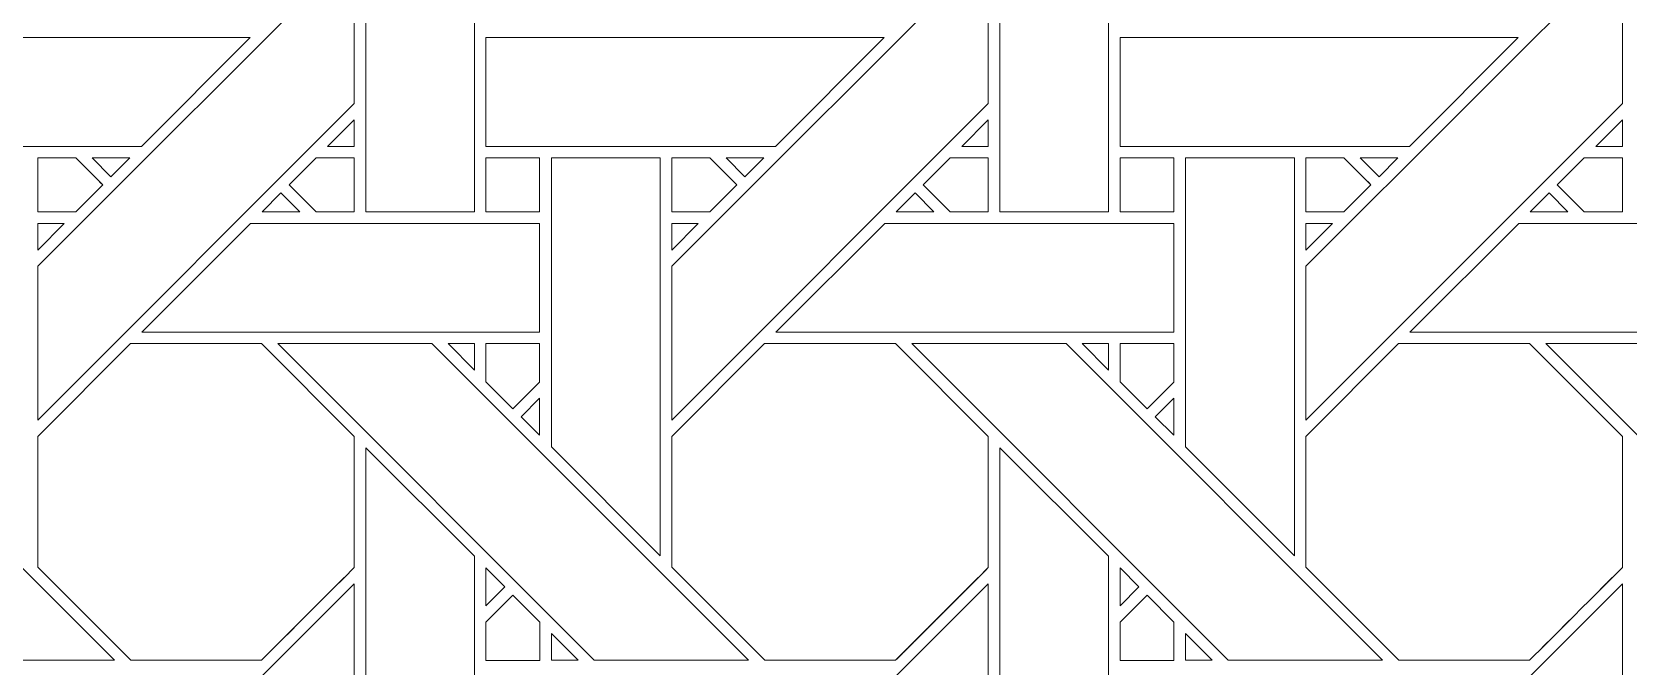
# Model space of a CAD drawing. Header units: inches. Extents: x 3.4 to 21.4, y 0.1 to 18.1.
# Drawn here: x 14.509 to 16.898, y 11.221 to 12.17 of the extents above; entities that cross this region are included whole.
import ezdxf

# ---------------------------------------------------------------- set-up
doc = ezdxf.new("R2010")
doc.units = ezdxf.units.IN
doc.header["$MEASUREMENT"] = 0
doc.layers.add('Design', color=7, linetype='Continuous', lineweight=0)

msp = doc.modelspace()

# ---------------------------------------------------------------- linework, layer by layer
at = {"layer": 'Design'}
for points, knots in [([(3.3829, 18.0948), (3.3829, 18.0948), (3.3829, 0.0948), (3.3829, 0.0948), (3.3829, 0.0948), (21.3829, 0.0948), (21.3829, 0.0948), (21.3829, 0.0948), (21.3829, 18.0948), (21.3829, 18.0948), (21.3829, 18.0948), (3.3829, 18.0948), (3.3829, 18.0948)], [0, 0, 0, 0, 1, 1, 1, 2, 2, 2, 3, 3, 3, 4, 4, 4, 4]), ([(4.2402, 17.2374), (4.2402, 17.2374), (4.2402, 0.9521), (4.2402, 0.9521), (4.2402, 0.9521), (20.5255, 0.9521), (20.5255, 0.9521), (20.5255, 0.9521), (20.5255, 17.2374), (20.5255, 17.2374), (20.5255, 17.2374), (4.2402, 17.2374), (4.2402, 17.2374)], [0, 0, 0, 0, 1, 1, 1, 2, 2, 2, 3, 3, 3, 4, 4, 4, 4]), ([(15.0087, 11.9006), (15.0087, 11.9006), (15.0087, 12.4964), (15.0087, 12.4964), (15.0087, 12.4964), (15.1714, 12.3343), (15.1714, 12.3343), (15.1714, 12.3343), (15.1714, 11.9006), (15.1714, 11.9006), (15.1714, 11.9006), (15.0087, 11.9006), (15.0087, 11.9006)], [0, 0, 0, 0, 1, 1, 1, 2, 2, 2, 3, 3, 3, 4, 4, 4, 4]), ([(15.9574, 11.9006), (15.9574, 11.9006), (15.9574, 12.4964), (15.9574, 12.4964), (15.9574, 12.4964), (16.1201, 12.3343), (16.1201, 12.3343), (16.1201, 12.3343), (16.1201, 11.9006), (16.1201, 11.9006), (16.1201, 11.9006), (15.9574, 11.9006), (15.9574, 11.9006)], [0, 0, 0, 0, 1, 1, 1, 2, 2, 2, 3, 3, 3, 4, 4, 4, 4]), ([(14.9915, 12.0628), (14.9915, 12.0628), (14.5179, 11.5892), (14.5179, 11.5892), (14.5179, 11.5892), (14.5179, 11.8193), (14.5179, 11.8193), (14.5179, 11.8193), (14.9915, 12.2929), (14.9915, 12.2929), (14.9915, 12.2929), (14.9915, 12.0628), (14.9915, 12.0628)], [0, 0, 0, 0, 1, 1, 1, 2, 2, 2, 3, 3, 3, 4, 4, 4, 4]), ([(15.4666, 11.5892), (15.4666, 11.5892), (15.4666, 11.8193), (15.4666, 11.8193), (15.4666, 11.8193), (15.9403, 12.2929), (15.9403, 12.2929), (15.9403, 12.2929), (15.9403, 12.0628), (15.9403, 12.0628), (15.9403, 12.0628), (15.4666, 11.5892), (15.4666, 11.5892)], [0, 0, 0, 0, 1, 1, 1, 2, 2, 2, 3, 3, 3, 4, 4, 4, 4]), ([(16.889, 12.0628), (16.889, 12.0628), (16.4153, 11.5892), (16.4153, 11.5892), (16.4153, 11.5892), (16.4153, 11.8193), (16.4153, 11.8193), (16.4153, 11.8193), (16.889, 12.2929), (16.889, 12.2929), (16.889, 12.2929), (16.889, 12.0628), (16.889, 12.0628)], [0, 0, 0, 0, 1, 1, 1, 2, 2, 2, 3, 3, 3, 4, 4, 4, 4]), ([(14.8357, 12.1613), (14.8357, 12.1613), (14.673, 11.9986), (14.673, 11.9986), (14.673, 11.9986), (14.24, 11.9986), (14.24, 11.9986), (14.24, 11.9986), (14.24, 12.1613), (14.24, 12.1613), (14.24, 12.1613), (14.8357, 12.1613), (14.8357, 12.1613)], [0, 0, 0, 0, 1, 1, 1, 2, 2, 2, 3, 3, 3, 4, 4, 4, 4]), ([(15.6217, 11.9986), (15.6217, 11.9986), (15.1887, 11.9986), (15.1887, 11.9986), (15.1887, 11.9986), (15.1887, 12.1613), (15.1887, 12.1613), (15.1887, 12.1613), (15.7844, 12.1613), (15.7844, 12.1613), (15.7844, 12.1613), (15.6217, 11.9986), (15.6217, 11.9986)], [0, 0, 0, 0, 1, 1, 1, 2, 2, 2, 3, 3, 3, 4, 4, 4, 4]), ([(16.5704, 11.9986), (16.5704, 11.9986), (16.1375, 11.9986), (16.1375, 11.9986), (16.1375, 11.9986), (16.1375, 12.1613), (16.1375, 12.1613), (16.1375, 12.1613), (16.7332, 12.1613), (16.7332, 12.1613), (16.7332, 12.1613), (16.5704, 11.9986), (16.5704, 11.9986)], [0, 0, 0, 0, 1, 1, 1, 2, 2, 2, 3, 3, 3, 4, 4, 4, 4]), ([(14.9517, 11.9987), (14.9517, 11.9987), (14.9915, 12.0384), (14.9915, 12.0384), (14.9915, 12.0384), (14.9915, 11.9987), (14.9915, 11.9987), (14.9915, 11.9987), (14.9517, 11.9987), (14.9517, 11.9987)], [0, 0, 0, 0, 1, 1, 1, 2, 2, 2, 3, 3, 3, 3]), ([(15.9403, 12.0384), (15.9403, 12.0384), (15.9403, 11.9987), (15.9403, 11.9987), (15.9403, 11.9987), (15.9005, 11.9987), (15.9005, 11.9987), (15.9005, 11.9987), (15.9403, 12.0384), (15.9403, 12.0384)], [0, 0, 0, 0, 1, 1, 1, 2, 2, 2, 3, 3, 3, 3]), ([(16.889, 12.0384), (16.889, 12.0384), (16.889, 11.9987), (16.889, 11.9987), (16.889, 11.9987), (16.8492, 11.9987), (16.8492, 11.9987), (16.8492, 11.9987), (16.889, 12.0384), (16.889, 12.0384)], [0, 0, 0, 0, 1, 1, 1, 2, 2, 2, 3, 3, 3, 3]), ([(14.5749, 11.9814), (14.5801, 11.9763), (14.6108, 11.9455), (14.6153, 11.9411), (14.6153, 11.9411), (14.5748, 11.9006), (14.5748, 11.9006), (14.5748, 11.9006), (14.5179, 11.9006), (14.5179, 11.9006), (14.5179, 11.9006), (14.5179, 11.9814), (14.5179, 11.9814), (14.5179, 11.9814), (14.5749, 11.9814), (14.5749, 11.9814)], [0, 0, 0, 0, 1, 1, 1, 2, 2, 2, 3, 3, 3, 4, 4, 4, 5, 5, 5, 5]), ([(14.6153, 11.9411), (14.6153, 11.9411), (14.5748, 11.9006), (14.5748, 11.9006), (14.5748, 11.9006), (14.5179, 11.9006), (14.5179, 11.9006), (14.5179, 11.9006), (14.5179, 11.9814), (14.5179, 11.9814), (14.5179, 11.9814), (14.5749, 11.9814), (14.5749, 11.9814), (14.5802, 11.9762), (14.611, 11.9453), (14.6153, 11.9411)], [0, 0, 0, 0, 1, 1, 1, 2, 2, 2, 3, 3, 3, 4, 4, 4, 5, 5, 5, 5]), ([(14.5993, 11.9814), (14.5993, 11.9814), (14.6558, 11.9814), (14.6558, 11.9814), (14.6558, 11.9814), (14.6275, 11.9532), (14.6275, 11.9532), (14.6275, 11.9532), (14.5993, 11.9814), (14.5993, 11.9814)], [0, 0, 0, 0, 1, 1, 1, 2, 2, 2, 3, 3, 3, 3]), ([(14.9344, 11.9006), (14.9344, 11.9006), (14.8941, 11.941), (14.8941, 11.941), (14.8941, 11.941), (14.9345, 11.9814), (14.9345, 11.9814), (14.9345, 11.9814), (14.9915, 11.9814), (14.9915, 11.9814), (14.9915, 11.9814), (14.9915, 11.9006), (14.9915, 11.9006), (14.9915, 11.9006), (14.9344, 11.9006), (14.9344, 11.9006)], [0, 0, 0, 0, 1, 1, 1, 2, 2, 2, 3, 3, 3, 4, 4, 4, 5, 5, 5, 5]), ([(14.9915, 11.9006), (14.9915, 11.9006), (14.9344, 11.9006), (14.9344, 11.9006), (14.9344, 11.9006), (14.8941, 11.941), (14.8941, 11.941), (14.8941, 11.941), (14.9345, 11.9814), (14.9345, 11.9814), (14.9345, 11.9814), (14.9915, 11.9814), (14.9915, 11.9814), (14.9915, 11.9814), (14.9915, 11.9006), (14.9915, 11.9006)], [0, 0, 0, 0, 1, 1, 1, 2, 2, 2, 3, 3, 3, 4, 4, 4, 5, 5, 5, 5]), ([(15.1887, 11.9814), (15.1887, 11.9814), (15.269, 11.9814), (15.269, 11.9814), (15.269, 11.9814), (15.269, 11.9006), (15.269, 11.9006), (15.269, 11.9006), (15.1887, 11.9006), (15.1887, 11.9006), (15.1887, 11.9006), (15.1887, 11.9814), (15.1887, 11.9814)], [0, 0, 0, 0, 1, 1, 1, 2, 2, 2, 3, 3, 3, 4, 4, 4, 4]), ([(15.269, 11.9006), (15.269, 11.9006), (15.1887, 11.9006), (15.1887, 11.9006), (15.1887, 11.9006), (15.1887, 11.9814), (15.1887, 11.9814), (15.1887, 11.9814), (15.269, 11.9814), (15.269, 11.9814), (15.269, 11.9814), (15.269, 11.9006), (15.269, 11.9006)], [0, 0, 0, 0, 1, 1, 1, 2, 2, 2, 3, 3, 3, 4, 4, 4, 4]), ([(15.2865, 11.5492), (15.2865, 11.5492), (15.2865, 11.9814), (15.2865, 11.9814), (15.2865, 11.9814), (15.4494, 11.9814), (15.4494, 11.9814), (15.4494, 11.9814), (15.4494, 11.3863), (15.4494, 11.3863), (15.4494, 11.3863), (15.2865, 11.5492), (15.2865, 11.5492)], [0, 0, 0, 0, 1, 1, 1, 2, 2, 2, 3, 3, 3, 4, 4, 4, 4]), ([(15.5237, 11.9814), (15.5288, 11.9763), (15.5596, 11.9455), (15.564, 11.9411), (15.564, 11.9411), (15.5236, 11.9006), (15.5236, 11.9006), (15.5236, 11.9006), (15.4666, 11.9006), (15.4666, 11.9006), (15.4666, 11.9006), (15.4666, 11.9814), (15.4666, 11.9814), (15.4666, 11.9814), (15.5237, 11.9814), (15.5237, 11.9814)], [0, 0, 0, 0, 1, 1, 1, 2, 2, 2, 3, 3, 3, 4, 4, 4, 5, 5, 5, 5]), ([(15.564, 11.9411), (15.564, 11.9411), (15.5236, 11.9006), (15.5236, 11.9006), (15.5236, 11.9006), (15.4666, 11.9006), (15.4666, 11.9006), (15.4666, 11.9006), (15.4666, 11.9814), (15.4666, 11.9814), (15.4666, 11.9814), (15.5237, 11.9814), (15.5237, 11.9814), (15.5293, 11.9758), (15.564, 11.9411), (15.564, 11.9411)], [0, 0, 0, 0, 1, 1, 1, 2, 2, 2, 3, 3, 3, 4, 4, 4, 5, 5, 5, 5]), ([(15.548, 11.9814), (15.548, 11.9814), (15.6045, 11.9814), (15.6045, 11.9814), (15.6045, 11.9814), (15.5762, 11.9532), (15.5762, 11.9532), (15.5762, 11.9532), (15.548, 11.9814), (15.548, 11.9814)], [0, 0, 0, 0, 1, 1, 1, 2, 2, 2, 3, 3, 3, 3]), ([(15.8832, 11.9006), (15.8832, 11.9006), (15.8428, 11.941), (15.8428, 11.941), (15.8428, 11.941), (15.8832, 11.9814), (15.8832, 11.9814), (15.8832, 11.9814), (15.9403, 11.9814), (15.9403, 11.9814), (15.9403, 11.9814), (15.9403, 11.9006), (15.9403, 11.9006), (15.9403, 11.9006), (15.8832, 11.9006), (15.8832, 11.9006)], [0, 0, 0, 0, 1, 1, 1, 2, 2, 2, 3, 3, 3, 4, 4, 4, 5, 5, 5, 5]), ([(15.9403, 11.9006), (15.9403, 11.9006), (15.8832, 11.9006), (15.8832, 11.9006), (15.8832, 11.9006), (15.8428, 11.941), (15.8428, 11.941), (15.8428, 11.941), (15.8832, 11.9814), (15.8832, 11.9814), (15.8832, 11.9814), (15.9403, 11.9814), (15.9403, 11.9814), (15.9403, 11.9814), (15.9403, 11.9006), (15.9403, 11.9006)], [0, 0, 0, 0, 1, 1, 1, 2, 2, 2, 3, 3, 3, 4, 4, 4, 5, 5, 5, 5]), ([(16.2177, 11.9006), (16.2177, 11.9006), (16.1375, 11.9006), (16.1375, 11.9006), (16.1375, 11.9006), (16.1375, 11.9814), (16.1375, 11.9814), (16.1375, 11.9814), (16.2177, 11.9814), (16.2177, 11.9814), (16.2177, 11.9814), (16.2177, 11.9006), (16.2177, 11.9006)], [0, 0, 0, 0, 1, 1, 1, 2, 2, 2, 3, 3, 3, 4, 4, 4, 4]), ([(16.2177, 11.9006), (16.2177, 11.9006), (16.1375, 11.9006), (16.1375, 11.9006), (16.1375, 11.9006), (16.1375, 11.9814), (16.1375, 11.9814), (16.1375, 11.9814), (16.2177, 11.9814), (16.2177, 11.9814), (16.2177, 11.9814), (16.2177, 11.9006), (16.2177, 11.9006)], [0, 0, 0, 0, 1, 1, 1, 2, 2, 2, 3, 3, 3, 4, 4, 4, 4]), ([(16.2352, 11.5492), (16.2352, 11.5492), (16.2352, 11.9814), (16.2352, 11.9814), (16.2352, 11.9814), (16.3982, 11.9814), (16.3982, 11.9814), (16.3982, 11.9814), (16.3982, 11.3863), (16.3982, 11.3863), (16.3982, 11.3863), (16.2352, 11.5492), (16.2352, 11.5492)], [0, 0, 0, 0, 1, 1, 1, 2, 2, 2, 3, 3, 3, 4, 4, 4, 4]), ([(16.4724, 11.9814), (16.4775, 11.9763), (16.5083, 11.9455), (16.5127, 11.9411), (16.5127, 11.9411), (16.4723, 11.9006), (16.4723, 11.9006), (16.4723, 11.9006), (16.4153, 11.9006), (16.4153, 11.9006), (16.4153, 11.9006), (16.4153, 11.9814), (16.4153, 11.9814), (16.4153, 11.9814), (16.4724, 11.9814), (16.4724, 11.9814)], [0, 0, 0, 0, 1, 1, 1, 2, 2, 2, 3, 3, 3, 4, 4, 4, 5, 5, 5, 5]), ([(16.4981, 11.9557), (16.4981, 11.9557), (16.5127, 11.9411), (16.5127, 11.9411), (16.5127, 11.9411), (16.4723, 11.9006), (16.4723, 11.9006), (16.4723, 11.9006), (16.4153, 11.9006), (16.4153, 11.9006), (16.4153, 11.9006), (16.4153, 11.9814), (16.4153, 11.9814), (16.4153, 11.9814), (16.4724, 11.9814), (16.4724, 11.9814), (16.478, 11.9758), (16.4884, 11.9653), (16.4981, 11.9557)], [0, 0, 0, 0, 1, 1, 1, 2, 2, 2, 3, 3, 3, 4, 4, 4, 5, 5, 5, 6, 6, 6, 6]), ([(16.4967, 11.9814), (16.4967, 11.9814), (16.5532, 11.9814), (16.5532, 11.9814), (16.5532, 11.9814), (16.5249, 11.9532), (16.5249, 11.9532), (16.5249, 11.9532), (16.4967, 11.9814), (16.4967, 11.9814)], [0, 0, 0, 0, 1, 1, 1, 2, 2, 2, 3, 3, 3, 3]), ([(16.8319, 11.9006), (16.8319, 11.9006), (16.7915, 11.941), (16.7915, 11.941), (16.7915, 11.941), (16.832, 11.9814), (16.832, 11.9814), (16.832, 11.9814), (16.889, 11.9814), (16.889, 11.9814), (16.889, 11.9814), (16.889, 11.9006), (16.889, 11.9006), (16.889, 11.9006), (16.8319, 11.9006), (16.8319, 11.9006)], [0, 0, 0, 0, 1, 1, 1, 2, 2, 2, 3, 3, 3, 4, 4, 4, 5, 5, 5, 5]), ([(16.889, 11.9006), (16.889, 11.9006), (16.8319, 11.9006), (16.8319, 11.9006), (16.8319, 11.9006), (16.7915, 11.941), (16.7915, 11.941), (16.7915, 11.941), (16.832, 11.9814), (16.832, 11.9814), (16.832, 11.9814), (16.889, 11.9814), (16.889, 11.9814), (16.889, 11.9814), (16.889, 11.9006), (16.889, 11.9006)], [0, 0, 0, 0, 1, 1, 1, 2, 2, 2, 3, 3, 3, 4, 4, 4, 5, 5, 5, 5]), ([(14.8537, 11.9006), (14.8537, 11.9006), (14.8819, 11.9289), (14.8819, 11.9289), (14.8819, 11.9289), (14.9102, 11.9006), (14.9102, 11.9006), (14.9102, 11.9006), (14.8537, 11.9006), (14.8537, 11.9006)], [0, 0, 0, 0, 1, 1, 1, 2, 2, 2, 3, 3, 3, 3]), ([(15.8307, 11.9289), (15.8307, 11.9289), (15.8589, 11.9006), (15.8589, 11.9006), (15.8589, 11.9006), (15.8024, 11.9006), (15.8024, 11.9006), (15.8024, 11.9006), (15.8307, 11.9289), (15.8307, 11.9289)], [0, 0, 0, 0, 1, 1, 1, 2, 2, 2, 3, 3, 3, 3]), ([(16.7794, 11.9289), (16.7794, 11.9289), (16.8076, 11.9006), (16.8076, 11.9006), (16.8076, 11.9006), (16.7511, 11.9006), (16.7511, 11.9006), (16.7511, 11.9006), (16.7794, 11.9289), (16.7794, 11.9289)], [0, 0, 0, 0, 1, 1, 1, 2, 2, 2, 3, 3, 3, 3]), ([(14.5577, 11.8835), (14.5577, 11.8835), (14.5179, 11.8436), (14.5179, 11.8436), (14.5179, 11.8436), (14.5179, 11.8835), (14.5179, 11.8835), (14.5179, 11.8835), (14.5577, 11.8835), (14.5577, 11.8835)], [0, 0, 0, 0, 1, 1, 1, 2, 2, 2, 3, 3, 3, 3]), ([(15.269, 11.8835), (15.269, 11.8835), (15.269, 11.7207), (15.269, 11.7207), (15.269, 11.7207), (14.6737, 11.7207), (14.6737, 11.7207), (14.6737, 11.7207), (14.8365, 11.8835), (14.8365, 11.8835), (14.8365, 11.8835), (15.269, 11.8835), (15.269, 11.8835)], [0, 0, 0, 0, 1, 1, 1, 2, 2, 2, 3, 3, 3, 4, 4, 4, 4]), ([(15.5064, 11.8835), (15.5064, 11.8835), (15.4666, 11.8436), (15.4666, 11.8436), (15.4666, 11.8436), (15.4666, 11.8835), (15.4666, 11.8835), (15.4666, 11.8835), (15.5064, 11.8835), (15.5064, 11.8835)], [0, 0, 0, 0, 1, 1, 1, 2, 2, 2, 3, 3, 3, 3]), ([(16.2177, 11.8835), (16.2177, 11.8835), (16.2177, 11.7207), (16.2177, 11.7207), (16.2177, 11.7207), (15.6224, 11.7207), (15.6224, 11.7207), (15.6224, 11.7207), (15.7853, 11.8835), (15.7853, 11.8835), (15.7853, 11.8835), (16.2177, 11.8835), (16.2177, 11.8835)], [0, 0, 0, 0, 1, 1, 1, 2, 2, 2, 3, 3, 3, 4, 4, 4, 4]), ([(16.4551, 11.8835), (16.4551, 11.8835), (16.4153, 11.8436), (16.4153, 11.8436), (16.4153, 11.8436), (16.4153, 11.8835), (16.4153, 11.8835), (16.4153, 11.8835), (16.4551, 11.8835), (16.4551, 11.8835)], [0, 0, 0, 0, 1, 1, 1, 2, 2, 2, 3, 3, 3, 3]), ([(17.1664, 11.8835), (17.1664, 11.8835), (17.1664, 11.7207), (17.1664, 11.7207), (17.1664, 11.7207), (16.5711, 11.7207), (16.5711, 11.7207), (16.5711, 11.7207), (16.734, 11.8835), (16.734, 11.8835), (16.734, 11.8835), (17.1664, 11.8835), (17.1664, 11.8835)], [0, 0, 0, 0, 1, 1, 1, 2, 2, 2, 3, 3, 3, 4, 4, 4, 4]), ([(14.6329, 11.2299), (14.6329, 11.2299), (14.4018, 11.2299), (14.4018, 11.2299), (14.4018, 11.2299), (13.9283, 11.7035), (13.9283, 11.7035), (13.9283, 11.7035), (14.1592, 11.7035), (14.1592, 11.7035), (14.1592, 11.7035), (14.6329, 11.2299), (14.6329, 11.2299)], [0, 0, 0, 0, 1, 1, 1, 2, 2, 2, 3, 3, 3, 4, 4, 4, 4]), ([(14.6566, 11.7035), (14.6566, 11.7035), (14.8528, 11.7035), (14.8528, 11.7035), (14.8528, 11.7035), (14.9915, 11.5648), (14.9915, 11.5648), (14.9915, 11.5648), (14.9915, 11.3686), (14.9915, 11.3686), (14.9737, 11.3507), (14.8618, 11.2389), (14.8528, 11.2299), (14.8528, 11.2299), (14.6571, 11.2299), (14.6571, 11.2299), (14.6571, 11.2299), (14.5179, 11.3691), (14.5179, 11.3691), (14.5179, 11.3691), (14.5179, 11.5648), (14.5179, 11.5648), (14.5179, 11.5648), (14.6566, 11.7035), (14.6566, 11.7035)], [0, 0, 0, 0, 1, 1, 1, 2, 2, 2, 3, 3, 3, 4, 4, 4, 5, 5, 5, 6, 6, 6, 7, 7, 7, 8, 8, 8, 8]), ([(14.9915, 11.3686), (14.9737, 11.3506), (14.8617, 11.2389), (14.8528, 11.2299), (14.8528, 11.2299), (14.6571, 11.2299), (14.6571, 11.2299), (14.6571, 11.2299), (14.5179, 11.3691), (14.5179, 11.3691), (14.5179, 11.3691), (14.5179, 11.5648), (14.5179, 11.5648), (14.5179, 11.5648), (14.6566, 11.7035), (14.6566, 11.7035), (14.6566, 11.7035), (14.8528, 11.7035), (14.8528, 11.7035), (14.8528, 11.7035), (14.9915, 11.5648), (14.9915, 11.5648), (14.9915, 11.5648), (14.9915, 11.3686), (14.9915, 11.3686)], [0, 0, 0, 0, 1, 1, 1, 2, 2, 2, 3, 3, 3, 4, 4, 4, 5, 5, 5, 6, 6, 6, 7, 7, 7, 8, 8, 8, 8]), ([(15.5816, 11.2299), (15.5816, 11.2299), (15.3505, 11.2299), (15.3505, 11.2299), (15.3505, 11.2299), (14.877, 11.7035), (14.877, 11.7035), (14.877, 11.7035), (15.1079, 11.7035), (15.1079, 11.7035), (15.1079, 11.7035), (15.5816, 11.2299), (15.5816, 11.2299)], [0, 0, 0, 0, 1, 1, 1, 2, 2, 2, 3, 3, 3, 4, 4, 4, 4]), ([(15.1321, 11.7035), (15.1321, 11.7035), (15.1715, 11.7035), (15.1715, 11.7035), (15.1715, 11.7035), (15.1715, 11.6637), (15.1715, 11.6637), (15.1715, 11.6637), (15.1321, 11.7035), (15.1321, 11.7035)], [0, 0, 0, 0, 1, 1, 1, 2, 2, 2, 3, 3, 3, 3]), ([(15.269, 11.7035), (15.269, 11.7035), (15.269, 11.6459), (15.269, 11.6459), (15.269, 11.6459), (15.2291, 11.606), (15.2291, 11.606), (15.2291, 11.606), (15.1887, 11.6463), (15.1887, 11.6463), (15.1887, 11.6463), (15.1887, 11.7035), (15.1887, 11.7035), (15.1887, 11.7035), (15.269, 11.7035), (15.269, 11.7035)], [0, 0, 0, 0, 1, 1, 1, 2, 2, 2, 3, 3, 3, 4, 4, 4, 5, 5, 5, 5]), ([(15.2291, 11.606), (15.2291, 11.606), (15.1887, 11.6463), (15.1887, 11.6463), (15.1887, 11.6463), (15.1887, 11.7035), (15.1887, 11.7035), (15.1887, 11.7035), (15.269, 11.7035), (15.269, 11.7035), (15.269, 11.7035), (15.269, 11.6459), (15.269, 11.6459), (15.269, 11.6459), (15.2291, 11.606), (15.2291, 11.606)], [0, 0, 0, 0, 1, 1, 1, 2, 2, 2, 3, 3, 3, 4, 4, 4, 5, 5, 5, 5]), ([(15.6053, 11.7035), (15.6053, 11.7035), (15.8015, 11.7035), (15.8015, 11.7035), (15.8015, 11.7035), (15.9403, 11.5648), (15.9403, 11.5648), (15.9403, 11.5648), (15.9403, 11.3686), (15.9403, 11.3686), (15.9225, 11.3507), (15.8105, 11.2389), (15.8016, 11.2299), (15.8016, 11.2299), (15.6058, 11.2299), (15.6058, 11.2299), (15.6058, 11.2299), (15.4666, 11.3691), (15.4666, 11.3691), (15.4666, 11.3691), (15.4666, 11.5648), (15.4666, 11.5648), (15.4666, 11.5648), (15.6053, 11.7035), (15.6053, 11.7035)], [0, 0, 0, 0, 1, 1, 1, 2, 2, 2, 3, 3, 3, 4, 4, 4, 5, 5, 5, 6, 6, 6, 7, 7, 7, 8, 8, 8, 8]), ([(15.9403, 11.3686), (15.922, 11.3502), (15.8102, 11.2386), (15.8016, 11.2299), (15.8016, 11.2299), (15.6058, 11.2299), (15.6058, 11.2299), (15.6058, 11.2299), (15.4666, 11.3691), (15.4666, 11.3691), (15.4666, 11.3691), (15.4666, 11.5648), (15.4666, 11.5648), (15.4666, 11.5648), (15.6053, 11.7035), (15.6053, 11.7035), (15.6053, 11.7035), (15.8015, 11.7035), (15.8015, 11.7035), (15.8015, 11.7035), (15.9403, 11.5648), (15.9403, 11.5648), (15.9403, 11.5648), (15.9403, 11.3686), (15.9403, 11.3686)], [0, 0, 0, 0, 1, 1, 1, 2, 2, 2, 3, 3, 3, 4, 4, 4, 5, 5, 5, 6, 6, 6, 7, 7, 7, 8, 8, 8, 8]), ([(16.5303, 11.2299), (16.5303, 11.2299), (16.2993, 11.2299), (16.2993, 11.2299), (16.2993, 11.2299), (15.8257, 11.7035), (15.8257, 11.7035), (15.8257, 11.7035), (16.0567, 11.7035), (16.0567, 11.7035), (16.0567, 11.7035), (16.5303, 11.2299), (16.5303, 11.2299)], [0, 0, 0, 0, 1, 1, 1, 2, 2, 2, 3, 3, 3, 4, 4, 4, 4]), ([(16.0808, 11.7035), (16.0808, 11.7035), (16.1202, 11.7035), (16.1202, 11.7035), (16.1202, 11.7035), (16.1202, 11.6637), (16.1202, 11.6637), (16.1202, 11.6637), (16.0808, 11.7035), (16.0808, 11.7035)], [0, 0, 0, 0, 1, 1, 1, 2, 2, 2, 3, 3, 3, 3]), ([(16.2177, 11.7035), (16.2177, 11.7035), (16.2177, 11.6459), (16.2177, 11.6459), (16.2177, 11.6459), (16.1778, 11.606), (16.1778, 11.606), (16.1778, 11.606), (16.1375, 11.6463), (16.1375, 11.6463), (16.1375, 11.6463), (16.1375, 11.7035), (16.1375, 11.7035), (16.1375, 11.7035), (16.2177, 11.7035), (16.2177, 11.7035)], [0, 0, 0, 0, 1, 1, 1, 2, 2, 2, 3, 3, 3, 4, 4, 4, 5, 5, 5, 5]), ([(16.1778, 11.606), (16.1778, 11.606), (16.1375, 11.6463), (16.1375, 11.6463), (16.1375, 11.6463), (16.1375, 11.7035), (16.1375, 11.7035), (16.1375, 11.7035), (16.2177, 11.7035), (16.2177, 11.7035), (16.2177, 11.7035), (16.2177, 11.6459), (16.2177, 11.6459), (16.2177, 11.6459), (16.1778, 11.606), (16.1778, 11.606)], [0, 0, 0, 0, 1, 1, 1, 2, 2, 2, 3, 3, 3, 4, 4, 4, 5, 5, 5, 5]), ([(16.554, 11.7035), (16.554, 11.7035), (16.7502, 11.7035), (16.7502, 11.7035), (16.7502, 11.7035), (16.889, 11.5648), (16.889, 11.5648), (16.889, 11.5648), (16.889, 11.3686), (16.889, 11.3686), (16.8712, 11.3507), (16.7593, 11.2389), (16.7503, 11.2299), (16.7503, 11.2299), (16.5546, 11.2299), (16.5546, 11.2299), (16.5546, 11.2299), (16.4153, 11.3691), (16.4153, 11.3691), (16.4153, 11.3691), (16.4153, 11.5648), (16.4153, 11.5648), (16.4153, 11.5648), (16.554, 11.7035), (16.554, 11.7035)], [0, 0, 0, 0, 1, 1, 1, 2, 2, 2, 3, 3, 3, 4, 4, 4, 5, 5, 5, 6, 6, 6, 7, 7, 7, 8, 8, 8, 8]), ([(16.889, 11.3686), (16.8711, 11.3506), (16.7592, 11.2389), (16.7503, 11.2299), (16.7503, 11.2299), (16.5546, 11.2299), (16.5546, 11.2299), (16.5546, 11.2299), (16.4153, 11.3691), (16.4153, 11.3691), (16.4153, 11.3691), (16.4153, 11.5648), (16.4153, 11.5648), (16.4153, 11.5648), (16.554, 11.7035), (16.554, 11.7035), (16.554, 11.7035), (16.7502, 11.7035), (16.7502, 11.7035), (16.7502, 11.7035), (16.889, 11.5648), (16.889, 11.5648), (16.889, 11.5648), (16.889, 11.3686), (16.889, 11.3686)], [0, 0, 0, 0, 1, 1, 1, 2, 2, 2, 3, 3, 3, 4, 4, 4, 5, 5, 5, 6, 6, 6, 7, 7, 7, 8, 8, 8, 8]), ([(17.479, 11.2299), (17.479, 11.2299), (17.248, 11.2299), (17.248, 11.2299), (17.248, 11.2299), (16.7745, 11.7035), (16.7745, 11.7035), (16.7745, 11.7035), (17.0054, 11.7035), (17.0054, 11.7035), (17.0054, 11.7035), (17.479, 11.2299), (17.479, 11.2299)], [0, 0, 0, 0, 1, 1, 1, 2, 2, 2, 3, 3, 3, 4, 4, 4, 4]), ([(15.269, 11.6217), (15.269, 11.6217), (15.269, 11.5665), (15.269, 11.5665), (15.269, 11.5665), (15.2412, 11.5939), (15.2412, 11.5939), (15.2412, 11.5939), (15.269, 11.6217), (15.269, 11.6217)], [0, 0, 0, 0, 1, 1, 1, 2, 2, 2, 3, 3, 3, 3]), ([(16.2177, 11.6217), (16.2177, 11.6217), (16.2177, 11.5665), (16.2177, 11.5665), (16.2177, 11.5665), (16.1899, 11.5939), (16.1899, 11.5939), (16.1899, 11.5939), (16.2177, 11.6217), (16.2177, 11.6217)], [0, 0, 0, 0, 1, 1, 1, 2, 2, 2, 3, 3, 3, 3]), ([(15.0087, 10.9519), (15.0087, 10.9519), (15.0087, 11.5477), (15.0087, 11.5477), (15.0087, 11.5477), (15.1714, 11.3856), (15.1714, 11.3856), (15.1714, 11.3856), (15.1714, 10.9519), (15.1714, 10.9519), (15.1714, 10.9519), (15.0087, 10.9519), (15.0087, 10.9519)], [0, 0, 0, 0, 1, 1, 1, 2, 2, 2, 3, 3, 3, 4, 4, 4, 4]), ([(15.9574, 10.9519), (15.9574, 10.9519), (15.9574, 11.5477), (15.9574, 11.5477), (15.9574, 11.5477), (16.1201, 11.3856), (16.1201, 11.3856), (16.1201, 11.3856), (16.1201, 10.9519), (16.1201, 10.9519), (16.1201, 10.9519), (15.9574, 10.9519), (15.9574, 10.9519)], [0, 0, 0, 0, 1, 1, 1, 2, 2, 2, 3, 3, 3, 4, 4, 4, 4]), ([(15.1887, 11.3113), (15.1887, 11.3113), (15.1887, 11.3681), (15.1887, 11.3681), (15.1887, 11.3681), (15.2169, 11.3395), (15.2169, 11.3395), (15.2169, 11.3395), (15.1887, 11.3113), (15.1887, 11.3113)], [0, 0, 0, 0, 1, 1, 1, 2, 2, 2, 3, 3, 3, 3]), ([(16.1374, 11.3113), (16.1374, 11.3113), (16.1374, 11.3681), (16.1374, 11.3681), (16.1374, 11.3681), (16.1656, 11.3395), (16.1656, 11.3395), (16.1656, 11.3395), (16.1374, 11.3113), (16.1374, 11.3113)], [0, 0, 0, 0, 1, 1, 1, 2, 2, 2, 3, 3, 3, 3]), ([(14.9915, 11.1141), (14.9915, 11.1141), (14.5179, 10.6404), (14.5179, 10.6404), (14.5179, 10.6404), (14.5179, 10.8705), (14.5179, 10.8705), (14.5179, 10.8705), (14.9915, 11.3441), (14.9915, 11.3441), (14.9915, 11.3441), (14.9915, 11.1141), (14.9915, 11.1141)], [0, 0, 0, 0, 1, 1, 1, 2, 2, 2, 3, 3, 3, 4, 4, 4, 4]), ([(15.1887, 11.2297), (15.1887, 11.2297), (15.1887, 11.2869), (15.1887, 11.2869), (15.1887, 11.2869), (15.2291, 11.3273), (15.2291, 11.3273), (15.2291, 11.3273), (15.2694, 11.287), (15.2694, 11.287), (15.2694, 11.287), (15.2694, 11.2297), (15.2694, 11.2297), (15.2694, 11.2297), (15.1887, 11.2297), (15.1887, 11.2297)], [0, 0, 0, 0, 1, 1, 1, 2, 2, 2, 3, 3, 3, 4, 4, 4, 5, 5, 5, 5]), ([(15.2291, 11.3273), (15.2291, 11.3273), (15.2694, 11.287), (15.2694, 11.287), (15.2694, 11.287), (15.2694, 11.2297), (15.2694, 11.2297), (15.2694, 11.2297), (15.1887, 11.2297), (15.1887, 11.2297), (15.1887, 11.2297), (15.1887, 11.2869), (15.1887, 11.2869), (15.1887, 11.2869), (15.2291, 11.3273), (15.2291, 11.3273)], [0, 0, 0, 0, 1, 1, 1, 2, 2, 2, 3, 3, 3, 4, 4, 4, 5, 5, 5, 5]), ([(15.4666, 10.6404), (15.4666, 10.6404), (15.4666, 10.8705), (15.4666, 10.8705), (15.4666, 10.8705), (15.9403, 11.3441), (15.9403, 11.3441), (15.9403, 11.3441), (15.9403, 11.1141), (15.9403, 11.1141), (15.9403, 11.1141), (15.4666, 10.6404), (15.4666, 10.6404)], [0, 0, 0, 0, 1, 1, 1, 2, 2, 2, 3, 3, 3, 4, 4, 4, 4]), ([(16.1375, 11.2297), (16.1375, 11.2297), (16.1375, 11.2869), (16.1375, 11.2869), (16.1375, 11.2869), (16.1778, 11.3273), (16.1778, 11.3273), (16.1778, 11.3273), (16.2181, 11.287), (16.2181, 11.287), (16.2181, 11.287), (16.2181, 11.2297), (16.2181, 11.2297), (16.2181, 11.2297), (16.1375, 11.2297), (16.1375, 11.2297)], [0, 0, 0, 0, 1, 1, 1, 2, 2, 2, 3, 3, 3, 4, 4, 4, 5, 5, 5, 5]), ([(16.1778, 11.3273), (16.1778, 11.3273), (16.2181, 11.287), (16.2181, 11.287), (16.2181, 11.287), (16.2181, 11.2297), (16.2181, 11.2297), (16.2181, 11.2297), (16.1375, 11.2297), (16.1375, 11.2297), (16.1375, 11.2297), (16.1375, 11.2869), (16.1375, 11.2869), (16.1375, 11.2869), (16.1778, 11.3273), (16.1778, 11.3273)], [0, 0, 0, 0, 1, 1, 1, 2, 2, 2, 3, 3, 3, 4, 4, 4, 5, 5, 5, 5]), ([(16.889, 11.1141), (16.889, 11.1141), (16.4153, 10.6404), (16.4153, 10.6404), (16.4153, 10.6404), (16.4153, 10.8705), (16.4153, 10.8705), (16.4153, 10.8705), (16.889, 11.3441), (16.889, 11.3441), (16.889, 11.3441), (16.889, 11.1141), (16.889, 11.1141)], [0, 0, 0, 0, 1, 1, 1, 2, 2, 2, 3, 3, 3, 4, 4, 4, 4]), ([(15.2866, 11.2299), (15.2866, 11.2299), (15.2866, 11.2697), (15.2866, 11.2697), (15.2866, 11.2697), (15.3264, 11.2299), (15.3264, 11.2299), (15.3264, 11.2299), (15.2866, 11.2299), (15.2866, 11.2299)], [0, 0, 0, 0, 1, 1, 1, 2, 2, 2, 3, 3, 3, 3]), ([(16.2354, 11.2299), (16.2354, 11.2299), (16.2354, 11.2697), (16.2354, 11.2697), (16.2354, 11.2697), (16.2751, 11.2299), (16.2751, 11.2299), (16.2751, 11.2299), (16.2354, 11.2299), (16.2354, 11.2299)], [0, 0, 0, 0, 1, 1, 1, 2, 2, 2, 3, 3, 3, 3])]:
    msp.add_open_spline(points, degree=3, knots=knots, dxfattribs=at)

doc.saveas('drawing.dxf')
